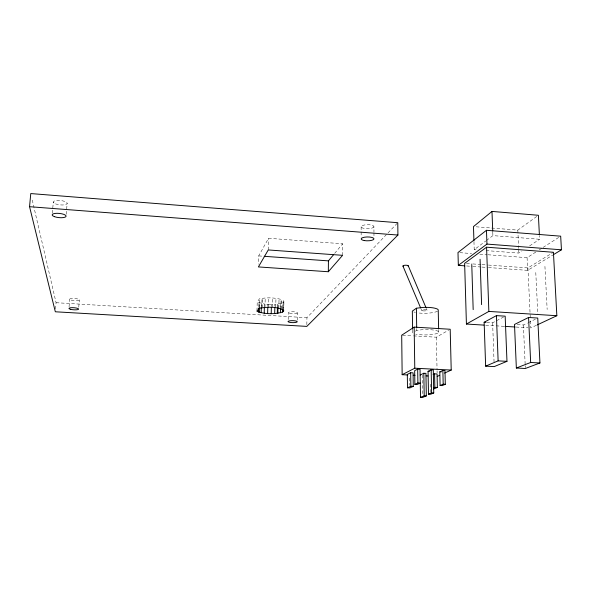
<?xml version="1.0" encoding="UTF-8"?>
<svg xmlns="http://www.w3.org/2000/svg" width="591" height="591" viewBox="0 0 591 591"><rect width="100%" height="100%" fill="white"/><g stroke="black" fill="none" stroke-linecap="round" stroke-linejoin="round"><path stroke-width="0.44" stroke-dasharray="2.96 2.22" d="M342.588 255.319L342.64 243.787L268.558 238.276L258.695 255.918L258.466 264.177M306.84 324.658L306.943 317.699L397.78 222.696M297.229 320.071L297.347 312.971A4.543 1.019 1 0 0 293.705 311.782L293.387 311.767A4.543 1.019 1 0 0 288.378 312.506L288.194 319.679M280.858 308.812L281.065 299.43M281.301 308.93L281.501 299.556C274.342 297.502 266.622 297.362 259.346 298.861L257.218 302.06L256.959 311.317M282.542 307.896L282.646 302.851L283.746 302.067L283.931 301.218L281.501 299.556M282.971 309.706L283.163 300.361M283.628 307.97L283.746 302.067M283.739 310.526L283.931 301.218M274.859 306.19L274.904 304.35L282.646 302.851M275.738 307.741L275.953 298.329M277.438 306.847L277.504 304.092M277.984 307.712L278.065 304.033M278.834 308.258L279.041 298.861M280.629 307.209L280.71 303.523M271.38 306.293L271.424 304.461L274.904 304.35M272.229 307.416L272.458 297.99M264.399 305.865L264.45 304.025L257.218 302.06M264.975 307.409L265.219 297.99M268.262 249.949L268.558 238.276M267.819 306.182L267.863 304.35L264.45 304.025M268.558 307.305L268.794 297.879M258.836 306.537L258.939 302.843M259.094 308.243L259.346 298.861M259.279 306.655L259.383 302.961M261.333 306.278L261.407 303.515M261.747 307.734L261.998 298.329M262.323 307.675L262.574 298.27M78.766 307.202L79.334 299.844M69.058 306.795L69.657 299.253M55.547 309.056L56.079 302.703L31.803 198.044M66.251 214.23L67.152 203.252M52.348 213.174L53.301 202.174M297.347 312.971L297.303 313.045A4.543 1.019 1 0 1 292.301 313.777L291.991 313.762A4.543 1.019 1 0 1 288.334 312.573M334.676 253.354L342.64 243.787M473.96 241.697L474.218 249.698L485.713 241.032M486.43 240.493L492.901 235.617L539.605 239.274L539.428 235.72M476.191 226.804L517.827 230.121L536.931 216.343M486.061 250.591L518.846 253.059L521.919 251.012M529.61 245.908L539.605 239.274M487.989 254.765L527.076 257.676L536.244 251.81M539.295 249.86L542.353 247.902M543.114 247.415L559.152 237.154M415.377 331.211L416.744 330.347L422.912 329.645A13.201 2.682 -0.6 0 1 435.552 330.391L437.451 330.96A13.201 2.682 -0.6 0 1 431.304 334.602L428.076 334.853A13.201 2.682 -0.6 0 1 415.709 334.137M488.491 265.071L527.94 267.922L553.42 252.276M488.439 267.538L527.667 270.353L552.807 255.053M413.552 335.887L436.357 337.202L448.658 330.14M486.688 322.427L492.628 322.789L495.76 321.135M496.543 320.721L503.598 316.998M517.169 324.614L523.39 324.991L527.379 323.063M528.169 322.679L535.35 319.206M536.458 325.264L530.748 327.939L530.319 318.845M267.863 304.35L271.424 304.461M402.604 335.26L412.644 335.836M485.713 325.213L505.017 326.38M516.046 327.045L527.992 327.769M56.079 302.703L306.943 317.699M466.469 263.475L471.973 263.874M472.889 263.941L481.148 264.539M482.064 264.605L487.568 265.004M466.55 265.965L472.024 266.356M472.933 266.423L481.148 267.014M482.057 267.08L487.531 267.472M258.695 255.918L263.283 256.243M474.218 249.698L476.043 249.838M459.805 252.667L471.618 253.554M479.803 254.16L487.073 254.699M413.803 311.922L415.377 312.417M426.355 308.509L427.064 310.186M420.999 308.783L421.708 310.452M544.932 266.364L547.155 309.492M535.786 272.54L537.817 314.087M527.94 267.922L530.282 317.936M527.076 257.676L527.667 270.353M523.39 324.991L525.177 364.861M525.214 365.77L525.296 367.58M517.827 230.121L518.639 248.471M518.684 249.387L518.846 253.059M492.768 232.034L492.901 235.617M492.628 322.789L494.091 362.948M438.648 329.571L438.707 332.319M436.357 337.202L437.052 370.047M437.067 370.963L437.111 372.788M430.411 384.216L430.573 392.431M422.247 375.13L422.602 395.645M416.714 328.5L416.744 330.347M412.607 330.214L412.644 332.94M409.74 378.107L409.836 385.243M373.933 226.678A6.398 2.009 -0.5 0 1 364.27 228.458A6.398 2.009 -0.5 0 1 364.403 224.979A6.398 2.009 -0.5 0 1 373.933 226.678L373.955 231.901M373.963 232.773L373.977 237.124M361.138 226.759L361.138 231.103M361.145 231.975L361.145 237.19M437.525 311.132A13.12 2.955 -0.8 0 1 430.876 312.898L427.67 313.186A13.12 2.955 -0.8 0 1 417.94 312.883M55.524 203.88A6.966 2.194 5.9 0 0 66.99 203.814A6.966 2.194 5.9 0 0 58.154 200.401A6.966 2.194 5.9 0 0 55.524 203.88M71.171 300.102A4.854 1.079 4.1 0 0 79.201 300.117A4.854 1.079 4.1 0 0 73.107 298.411A4.854 1.079 4.1 0 0 71.171 300.102M422.794 310.836A2.711 0.613 -0.8 0 0 427.086 310.349A2.711 0.613 -0.8 0 0 423.282 309.773A2.711 0.613 -0.8 0 0 422.794 310.836"/><path stroke-width="0.89" d="M328.33 271.742L342.588 255.319L268.262 249.949L258.393 266.925L328.33 271.742L328.426 260.867L333.546 254.721M282.454 312.1L283.554 311.346L283.739 310.526C276.721 305.99 267.073 307.135 259.094 308.243L256.959 311.317C264.975 314.316 274.246 314.412 282.454 312.1L282.52 308.738M283.554 311.346L283.591 309.654M274.689 313.533L274.815 308.022M277.297 313.289L277.415 307.771M277.866 313.23L277.984 307.712M280.511 312.742L280.607 308.133M271.203 313.636L271.358 307.209M264.214 313.215L264.376 306.781M267.634 313.525L267.797 307.098M258.688 312.078L258.784 308.384M259.131 312.188L259.257 307.579M261.163 312.72L261.311 307.194M29.55 206.695L30.769 193.567L397.78 222.696L397.92 235.041L306.818 326.395L55.325 311.782L29.55 206.695L397.92 235.041M539.384 234.826L538.401 215.279L491.993 211.423L473.48 226.589L473.93 240.81M553.597 254.573L561.45 249.794L560.682 236.178L486.467 230.291L457.988 252.534L458.335 265.374L464.725 265.832M458.335 265.374L486.962 244.09L561.45 249.794M537.271 324.88L556.848 315.712L553.42 252.276L486.57 247.201L464.637 263.342L466.417 324.045L483.874 325.102M438.633 328.662L438.234 310.364A13.12 2.955 -0.8 0 0 436.978 308.871L435.087 308.251A13.12 2.955 -0.8 0 0 422.528 307.453L416.396 308.236L412.326 311.11L412.592 329.298M444.609 373.069L451.214 370.069L450.194 329.253L414.158 327.119L401.695 335.208L402.153 374.694L407.687 374.967M466.417 324.045L488.853 311.42L556.848 315.712M484.14 322.272L496.425 315.624L505.165 316.17L506.975 361.337L494.224 366.597L485.639 366.147L484.14 322.272L485.839 322.376M402.153 374.694L414.779 368.208L451.214 370.069M410.679 372.722L407.317 374.421L407.495 387.807L409.873 387.918L413.264 386.366L413.072 372.847L410.679 372.722L410.863 386.248L407.495 387.807M420.149 375.026L423.806 373.261L425.926 373.364L426.333 395.918L422.631 397.433L420.519 397.337L420.031 369.257L417.674 369.139L414.668 370.66L414.875 384.364L417.216 384.475L420.26 383.086L417.896 382.968L414.875 384.364M528.576 317.478L514.502 324.452L516.349 368.016L525.34 368.489L539.938 362.977L537.744 318.054L528.576 317.478L530.659 362.482L516.349 368.016M428.061 371.325L431.164 369.826L433.292 369.936L433.75 392.978L430.603 394.263L428.49 394.16L428.061 371.325L429.465 371.399M433.144 374.509L434.577 373.844L437.081 373.97L437.362 387.437L433.742 388.959M439.807 371.85L442.873 370.424L444.986 370.535L445.304 384.29L442.201 385.598L440.103 385.495L439.807 371.85L441.204 371.924M437.185 376.437L439.66 375.315M433.417 387.925L434.85 387.319L437.362 387.437M485.639 366.147L498.124 360.865L506.975 361.337M440.103 385.495L443.184 384.194L445.304 384.29M420.519 397.337L424.198 395.822L426.333 395.918M428.49 394.16L431.615 392.875L433.75 392.978M410.863 386.248L413.264 386.366M413.22 375.248L415.059 375.337M426.126 375.891L427.965 375.979M530.659 362.482L539.938 362.977M505.017 326.38L515.123 326.993M264.207 256.309L328.426 260.867M408.248 265.787L426 307.675M402.966 266.127L420.644 307.948M496.425 315.624L498.124 360.865M491.993 211.423L492.731 231.133M486.467 230.291L486.962 244.09M486.57 247.201L488.853 311.42M480.069 259.279L481.599 304.631M471.766 264.458L473.177 309.618M442.873 370.424L443.184 384.194M434.577 373.844L434.85 387.319M431.164 369.826L431.615 392.875M423.806 373.261L424.198 395.822M417.674 369.139L417.896 382.968M416.396 308.236L416.699 327.577M414.158 327.119L414.779 368.208M403.18 266.305A2.682 0.731 -0.9 0 1 405.478 265.226A2.682 0.731 -0.9 0 1 408.13 266.164M288.209 321.386L288.157 321.452A4.551 0.983 1 0 0 291.828 322.597L292.146 322.612A4.551 0.983 1 0 0 297.147 321.91L297.199 321.844A4.551 0.983 1 0 0 293.55 320.691L293.225 320.677A4.551 0.983 1 0 0 288.209 321.386M364.285 240.567A6.42 1.936 -0.4 0 0 373.985 238.86A6.42 1.936 -0.4 0 0 364.425 237.22A6.42 1.936 -0.4 0 0 364.285 240.567M54.431 216.653A6.996 2.113 5.7 0 0 65.941 216.594A6.996 2.113 5.7 0 0 57.061 213.299A6.996 2.113 5.7 0 0 54.431 216.653M70.447 309.292A4.868 1.042 4 0 0 78.5 309.307A4.868 1.042 4 0 0 72.383 307.667A4.868 1.042 4 0 0 70.447 309.292"/></g></svg>
